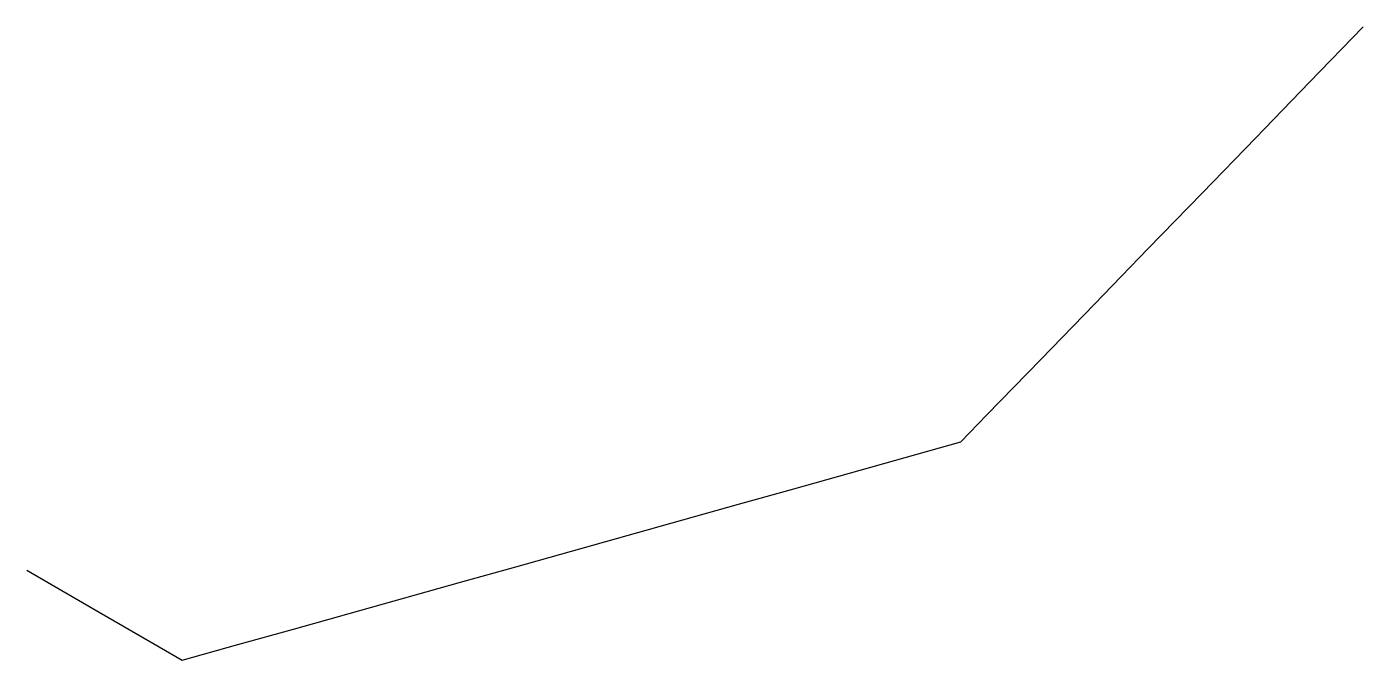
# Model space of a CAD drawing. Header units: metres. Extents: x 42.5 to 72.7, y 25.7 to 40.
import ezdxf

# ---------------------------------------------------------------- set-up
doc = ezdxf.new("R2010")
doc.units = ezdxf.units.M

msp = doc.modelspace()

# ---------------------------------------------------------------- linework, layer by layer
msp.add_lwpolyline([(42.535, 27.75), (44.026, 26.887), (45.518, 26.025), (46.041, 25.722), (47.295, 26.074), (48.548, 26.425), (49.802, 26.777), (51.056, 27.128), (52.31, 27.48), (53.563, 27.831), (54.817, 28.183), (56.071, 28.534), (57.325, 28.886), (58.578, 29.237), (59.832, 29.589), (61.086, 29.94), (62.34, 30.292), (63.593, 30.643), (64.183, 31.251), (65.395, 32.501), (66.607, 33.751), (67.819, 35.001), (69.031, 36.251), (70.242, 37.5), (71.454, 38.75), (72.666, 40)])

doc.saveas('drawing.dxf')
